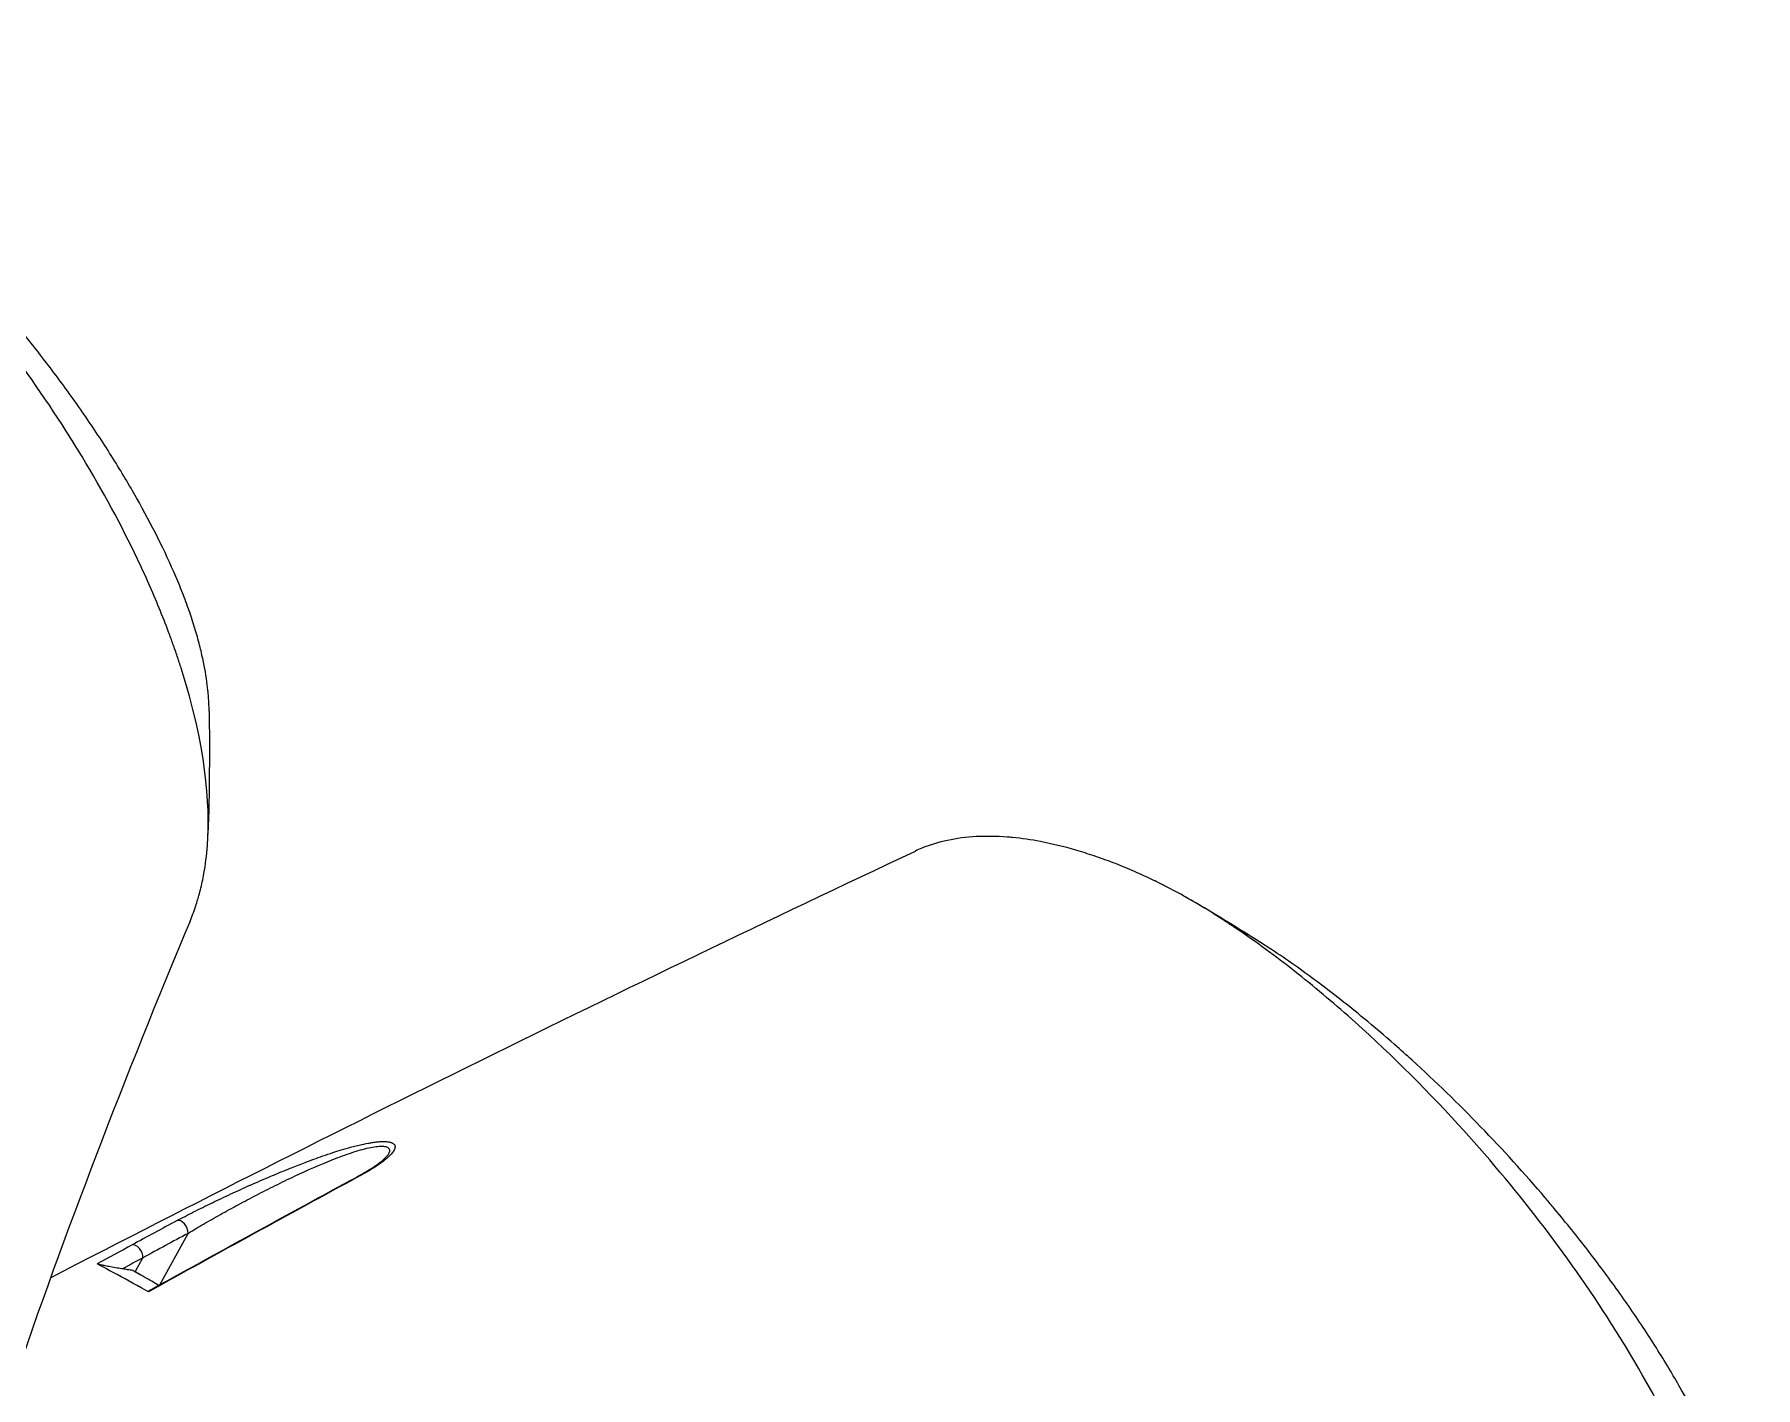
# Model space of a CAD drawing. Header units: millimetres. Extents: x 0 to 4378, y 0 to 2376.
# Drawn here: x 2672.8 to 2760, y 1910.6 to 1979.1 of the extents above; entities that cross this region are included whole.
import ezdxf

# ---------------------------------------------------------------- set-up
doc = ezdxf.new("R2010")
doc.units = ezdxf.units.MM
doc.header["$LTSCALE"] = 0.2
doc.layers.add('01_Object Line', color=4, linetype='Continuous')

# ---------------------------------------------------------------- blocks, each defined once
blk = doc.blocks.new('A$C7c2cc22e_1')
for p, q in [((180.512, 888.336), (180.512, 888.336)), ((168.949, 881.744), (170.381, 884.351)), ((167.577, 882.475), (167.967, 882.25)), ((167.705, 882.401), (168.097, 883.115)), ((168.895, 881.714), (168.888, 881.718)), ((168.926, 881.696), (168.926, 881.696)), ((168.927, 881.696), (168.927, 881.696)), ((168.451, 881.433), (168.451, 881.433))]:
    blk.add_line(p, q)
for centre, major_axis, ratio, start_param, end_param in [((211.357, 861.553), (-1.496, 41.655), 0.767694, 5.786682, 5.852422), ((144.645, 118.451), (435.313, 800.982), 0.572302, 0.719728, 0.72334), ((150.621, 108.489), (434.089, 810.828), 0.577163, 0.716886, 0.720464), ((170.021, 884.544), (-0.237, 0.44), 0.615624, 3.963437, 6.144097), ((144.236, 101.97), (444.564, 818.233), 0.57237, 0.723269, 0.725998), ((167.737, 883.308), (-0.239, 0.439), 0.6137, 3.961397, 6.133418), ((150.313, 94.986), (441.655, 824.96), 0.577163, 0.720458, 0.722055)]:
    blk.add_ellipse(centre, major_axis=major_axis, ratio=ratio, start_param=start_param, end_param=end_param)
for points, knots in [([(170.48, 900.155), (170.481, 900.158), (170.482, 900.161), (170.535, 900.286), (170.584, 900.41), (170.678, 900.663), (170.727, 900.803), (170.837, 901.134), (170.898, 901.336), (170.972, 901.609), (170.99, 901.68), (171.073, 902.012), (171.132, 902.288), (171.263, 903.024), (171.322, 903.497), (171.517, 906.142), (171.274, 909.07), (169.968, 913.168), (169.903, 913.369), (169.762, 913.784), (169.69, 913.992), (169.545, 914.398), (169.471, 914.599), (169.093, 915.606), (168.759, 916.421), (168.209, 917.665), (168.017, 918.084), (167.006, 920.21), (166.065, 921.948), (164.748, 924.124), (164.481, 924.554), (161.975, 928.485), (159.339, 931.903), (154.657, 937.025), (152.778, 938.872), (149.903, 941.41), (148.94, 942.212), (147.015, 943.716), (146.037, 944.429), (145.074, 945.075)], [0.717541, 0.717541, 0.717541, 0.717541, 0.718212, 0.718212, 0.74576, 0.74576, 0.776284, 0.776284, 0.820204, 0.820204, 0.834927, 0.834927, 0.896521, 0.896521, 0.995652, 0.995652, 1.428405, 1.428405, 1.450296, 1.450296, 1.471663, 1.471663, 1.492327, 1.492327, 1.574835, 1.574835, 1.616316, 1.616316, 1.784634, 1.784634, 1.826029, 1.826029, 2.164003, 2.164003, 2.373598, 2.373598, 2.479923, 2.479923, 2.586935, 2.586935, 2.586935, 2.586935]), ([(171.447, 910.797), (171.446, 910.93), (171.441, 911.064), (171.426, 911.367), (171.414, 911.537), (171.391, 911.792), (171.382, 911.88), (171.324, 912.395), (171.252, 912.838), (171.111, 913.533), (171.055, 913.785), (170.922, 914.317), (170.846, 914.595), (170.676, 915.166), (170.582, 915.461), (170.374, 916.065), (170.261, 916.372), (170.022, 916.989), (169.895, 917.3), (169.212, 918.898), (168.545, 920.231), (167.588, 921.924), (167.398, 922.252), (166.793, 923.266), (166.36, 923.957), (165.444, 925.351), (164.961, 926.054), (164.209, 927.103), (163.955, 927.449), (163.439, 928.139), (163.178, 928.482), (162.649, 929.163), (162.378, 929.506), (161.827, 930.188), (161.54, 930.537), (161.129, 931.028), (160.996, 931.186), (158.764, 933.808), (156.478, 936.167), (153.822, 938.578), (153.526, 938.842), (152.711, 939.558), (152.189, 940.002), (150.888, 941.077), (150.106, 941.693), (148.935, 942.568), (148.545, 942.851), (147.769, 943.398), (147.383, 943.663), (146.998, 943.918)], [1.308609, 1.308609, 1.308609, 1.308609, 1.384705, 1.384705, 1.477831, 1.477831, 1.526561, 1.526561, 1.759973, 1.759973, 1.890971, 1.890971, 2.029156, 2.029156, 2.171186, 2.171186, 2.316283, 2.316283, 2.460898, 2.460898, 3.049329, 3.049329, 3.189055, 3.189055, 3.478614, 3.478614, 3.769885, 3.769885, 3.913253, 3.913253, 4.056001, 4.056001, 4.19686, 4.19686, 4.341119, 4.341119, 4.411312, 4.411312, 5.498875, 5.498875, 5.634552, 5.634552, 5.872375, 5.872375, 6.229939, 6.229939, 6.408513, 6.408513, 6.587137, 6.587137, 6.587137, 6.587137]), ([(219.11, 902.321), (218.809, 902.464), (218.511, 902.599), (218.216, 902.726), (217.887, 902.867), (217.563, 902.999), (217.243, 903.122), (216.922, 903.246), (216.604, 903.36), (216.291, 903.466), (215.976, 903.572), (215.666, 903.67), (215.359, 903.759), (214.746, 903.938), (214.148, 904.083), (213.566, 904.193), (213.083, 904.285), (212.611, 904.353), (212.151, 904.398), (212.058, 904.406), (211.967, 904.414), (211.876, 904.421), (211.33, 904.463), (210.805, 904.47), (210.304, 904.443), (209.8, 904.415), (209.318, 904.353), (208.86, 904.256), (208.401, 904.159), (207.967, 904.026), (207.556, 903.859), (207.444, 903.813), (207.334, 903.765), (207.226, 903.714)], [0, 0, 0, 0, 0.0296065, 0.0296065, 0.0296065, 0.0625552, 0.0625552, 0.0625552, 0.0956223, 0.0956223, 0.0956223, 0.1287583, 0.1287583, 0.1287583, 0.1950345, 0.1950345, 0.1950345, 0.25, 0.25, 0.25, 0.2609996, 0.2609996, 0.2609996, 0.3271356, 0.3271356, 0.3271356, 0.3936018, 0.3936018, 0.3936018, 0.4600955, 0.4600955, 0.4600955, 0.4782522, 0.4782522, 0.4782522, 0.4782522]), ([(223.351, 899.882), (223.332, 899.894), (223.309, 899.91), (223.261, 899.942), (223.238, 899.957), (223.17, 900.002), (223.125, 900.032), (222.99, 900.122), (222.9, 900.181), (222.63, 900.356), (222.451, 900.47), (221.914, 900.806), (221.557, 901.021), (220.848, 901.429), (220.497, 901.621), (219.973, 901.895), (219.8, 901.984), (219.54, 902.113), (219.454, 902.156), (219.325, 902.219), (219.282, 902.239), (219.218, 902.27), (219.196, 902.28), (219.15, 902.303), (219.128, 902.313), (219.11, 902.321)], [0.000006, 0.000006, 0.000006, 0.000006, 0.0077656, 0.0077656, 0.0144608, 0.0144608, 0.0278513, 0.0278513, 0.0546324, 0.0546324, 0.1081958, 0.1081958, 0.2151263, 0.2151263, 0.321952, 0.321952, 0.3753541, 0.3753541, 0.4020519, 0.4020519, 0.4154008, 0.4154008, 0.4220656, 0.4220656, 0.4297877, 0.4297877, 0.4297877, 0.4297877]), ([(248.756, 854.962), (248.758, 854.964), (248.759, 854.967), (248.811, 855.093), (248.86, 855.217), (248.955, 855.47), (249.004, 855.61), (249.114, 855.941), (249.175, 856.143), (249.249, 856.416), (249.267, 856.487), (249.35, 856.819), (249.409, 857.095), (249.54, 857.831), (249.599, 858.304), (249.794, 860.949), (249.551, 863.877), (248.245, 867.975), (248.179, 868.175), (248.039, 868.591), (247.967, 868.799), (247.821, 869.205), (247.748, 869.406), (247.369, 870.413), (247.036, 871.228), (246.486, 872.472), (246.294, 872.891), (245.283, 875.017), (244.342, 876.755), (243.024, 878.931), (242.757, 879.361), (240.252, 883.292), (237.616, 886.71), (232.933, 891.832), (231.055, 893.679), (228.18, 896.217), (227.217, 897.019), (225.292, 898.523), (224.314, 899.235), (223.351, 899.882)], [0.717541, 0.717541, 0.717541, 0.717541, 0.718212, 0.718212, 0.74576, 0.74576, 0.776284, 0.776284, 0.820204, 0.820204, 0.834927, 0.834927, 0.896521, 0.896521, 0.995652, 0.995652, 1.428405, 1.428405, 1.450296, 1.450296, 1.471663, 1.471663, 1.492327, 1.492327, 1.574835, 1.574835, 1.616316, 1.616316, 1.784634, 1.784634, 1.826029, 1.826029, 2.164003, 2.164003, 2.373598, 2.373598, 2.479923, 2.479923, 2.586935, 2.586935, 2.586935, 2.586935]), ([(249.724, 865.604), (249.722, 865.737), (249.718, 865.871), (249.703, 866.174), (249.691, 866.344), (249.667, 866.599), (249.658, 866.687), (249.6, 867.202), (249.529, 867.645), (249.388, 868.34), (249.331, 868.591), (249.199, 869.124), (249.123, 869.402), (248.953, 869.973), (248.858, 870.268), (248.651, 870.872), (248.538, 871.179), (248.299, 871.795), (248.171, 872.107), (247.488, 873.705), (246.821, 875.038), (245.864, 876.731), (245.674, 877.059), (245.07, 878.073), (244.637, 878.764), (243.721, 880.158), (243.238, 880.861), (242.485, 881.91), (242.232, 882.256), (241.716, 882.946), (241.454, 883.289), (240.926, 883.97), (240.654, 884.313), (240.104, 884.995), (239.817, 885.344), (239.406, 885.835), (239.273, 885.993), (237.041, 888.615), (234.755, 890.974), (232.099, 893.385), (231.803, 893.649), (230.987, 894.365), (230.466, 894.809), (229.165, 895.884), (228.382, 896.5), (227.211, 897.375), (226.822, 897.657), (226.046, 898.205), (225.66, 898.47), (225.275, 898.725)], [1.308609, 1.308609, 1.308609, 1.308609, 1.384705, 1.384705, 1.477831, 1.477831, 1.526561, 1.526561, 1.759973, 1.759973, 1.890971, 1.890971, 2.029156, 2.029156, 2.171186, 2.171186, 2.316283, 2.316283, 2.460898, 2.460898, 3.049329, 3.049329, 3.189055, 3.189055, 3.478614, 3.478614, 3.769885, 3.769885, 3.913253, 3.913253, 4.056001, 4.056001, 4.19686, 4.19686, 4.341119, 4.341119, 4.411312, 4.411312, 5.498875, 5.498875, 5.634552, 5.634552, 5.872375, 5.872375, 6.229939, 6.229939, 6.408513, 6.408513, 6.587137, 6.587137, 6.587137, 6.587137]), ([(169.823, 885), (170.077, 885.136), (170.363, 885.285), (170.66, 885.436), (170.964, 885.589), (171.278, 885.744), (171.575, 885.887), (171.587, 885.893), (171.599, 885.899), (171.61, 885.904), (171.911, 886.049), (172.227, 886.199), (172.545, 886.346), (172.857, 886.491), (173.172, 886.634), (173.48, 886.771), (173.501, 886.78), (173.522, 886.789), (173.542, 886.799), (173.888, 886.952), (174.222, 887.097), (174.566, 887.243), (174.818, 887.349), (175.077, 887.457), (175.346, 887.566), (175.437, 887.602), (175.526, 887.638), (175.615, 887.673), (175.851, 887.767), (176.082, 887.857), (176.308, 887.943), (176.62, 888.061), (176.89, 888.159), (177.214, 888.271), (177.39, 888.332), (177.551, 888.386), (177.715, 888.439), (177.853, 888.484), (177.992, 888.528), (178.142, 888.574), (178.307, 888.623), (178.465, 888.669), (178.617, 888.71), (178.66, 888.722), (178.699, 888.732), (178.739, 888.743), (178.84, 888.769), (178.936, 888.794), (179.055, 888.822), (179.218, 888.861), (179.372, 888.893), (179.516, 888.919), (179.576, 888.93), (179.63, 888.939), (179.683, 888.948), (179.756, 888.959), (179.83, 888.97), (179.917, 888.98), (179.98, 888.987), (180.038, 888.992), (180.093, 888.996), (180.222, 889.004), (180.332, 889.005), (180.434, 888.997), (180.497, 888.992), (180.556, 888.983), (180.612, 888.97), (180.639, 888.963), (180.664, 888.955), (180.687, 888.947), (180.753, 888.922), (180.802, 888.888), (180.832, 888.846), (180.862, 888.804), (180.872, 888.754), (180.864, 888.7), (180.863, 888.696), (180.863, 888.693), (180.862, 888.689), (180.853, 888.639), (180.829, 888.581), (180.79, 888.52), (180.726, 888.418), (180.624, 888.308), (180.519, 888.211), (180.483, 888.178), (180.443, 888.144), (180.401, 888.108), (180.242, 887.976), (180.042, 887.833), (179.846, 887.706), (179.826, 887.693), (179.806, 887.68), (179.786, 887.668), (179.729, 887.631), (179.668, 887.593), (179.607, 887.557), (179.552, 887.524), (179.498, 887.491), (179.446, 887.461), (179.437, 887.456), (179.428, 887.451), (179.419, 887.446), (179.299, 887.376), (179.18, 887.311), (179.019, 887.224)], [0, 0, 0, 0, 0.06061, 0.06061, 0.06061, 0.122541, 0.122541, 0.122541, 0.125, 0.125, 0.125, 0.18804, 0.18804, 0.18804, 0.25, 0.25, 0.25, 0.254168, 0.254168, 0.254168, 0.323919, 0.323919, 0.323919, 0.375, 0.375, 0.375, 0.39207, 0.39207, 0.39207, 0.4375, 0.4375, 0.4375, 0.5, 0.5, 0.5, 0.533908, 0.533908, 0.533908, 0.5625, 0.5625, 0.5625, 0.59375, 0.59375, 0.59375, 0.602455, 0.602455, 0.602455, 0.625, 0.625, 0.625, 0.65625, 0.65625, 0.65625, 0.669312, 0.669312, 0.669312, 0.6875, 0.6875, 0.6875, 0.700546, 0.700546, 0.700546, 0.731289, 0.731289, 0.731289, 0.75, 0.75, 0.75, 0.759109, 0.759109, 0.759109, 0.785061, 0.785061, 0.785061, 0.81088, 0.81088, 0.81088, 0.8125, 0.8125, 0.8125, 0.835978, 0.835978, 0.835978, 0.875, 0.875, 0.875, 0.888263, 0.888263, 0.888263, 0.9375, 0.9375, 0.9375, 0.942362, 0.942362, 0.942362, 0.956225, 0.956225, 0.956225, 0.96875, 0.96875, 0.96875, 0.970886, 0.970886, 0.970886, 1, 1, 1, 1]), ([(170.381, 884.351), (170.627, 884.503), (170.889, 884.659), (171.163, 884.818), (171.436, 884.978), (171.721, 885.14), (172.016, 885.305), (172.311, 885.47), (172.614, 885.636), (172.919, 885.8), (173.225, 885.965), (173.535, 886.128), (173.848, 886.29), (174.162, 886.453), (174.479, 886.614), (174.8, 886.774), (175.121, 886.933), (175.449, 887.092), (175.774, 887.244), (176.426, 887.549), (177.074, 887.837), (177.72, 888.092), (178.044, 888.219), (178.36, 888.335), (178.666, 888.436), (178.971, 888.537), (179.267, 888.624), (179.531, 888.682), (179.663, 888.711), (179.789, 888.734), (179.905, 888.748), (180.021, 888.763), (180.124, 888.769), (180.214, 888.766), (180.304, 888.763), (180.381, 888.751), (180.44, 888.729), (180.498, 888.708), (180.54, 888.677), (180.564, 888.638), (180.587, 888.599), (180.593, 888.552), (180.582, 888.498), (180.572, 888.449), (180.548, 888.394), (180.512, 888.336)], [0, 0, 0, 0, 0.0645641, 0.0645641, 0.0645641, 0.1291281, 0.1291281, 0.1291281, 0.1936922, 0.1936922, 0.1936922, 0.2582563, 0.2582563, 0.2582563, 0.3228204, 0.3228204, 0.3228204, 0.3873844, 0.3873844, 0.3873844, 0.5165126, 0.5165126, 0.5165126, 0.5810767, 0.5810767, 0.5810767, 0.6456407, 0.6456407, 0.6456407, 0.6779228, 0.6779228, 0.6779228, 0.7102048, 0.7102048, 0.7102048, 0.7424869, 0.7424869, 0.7424869, 0.7747689, 0.7747689, 0.7747689, 0.8070509, 0.8070509, 0.8070509, 0.8367147, 0.8367147, 0.8367147, 0.8367147]), ([(178.913, 887.204), (179.281, 887.403), (179.626, 887.605), (180.056, 887.903), (180.19, 888.007), (180.408, 888.201), (180.488, 888.297), (180.512, 888.336)], [0, 0, 0, 0, 0.1540517, 0.1540517, 0.2386667, 0.2386667, 0.329116, 0.329116, 0.329116, 0.329116]), ([(167.061, 882.55), (166.989, 882.56), (166.895, 882.575), (166.687, 882.61), (166.57, 882.63), (166.352, 882.671), (166.265, 882.688), (166.119, 882.718), (166.06, 882.731), (165.969, 882.752), (165.93, 882.761), (165.867, 882.776), (165.843, 882.783), (165.812, 882.792), (165.803, 882.795), (165.788, 882.8), (165.783, 882.802), (165.78, 882.804)], [0.000232, 0.000232, 0.000232, 0.000232, 0.0359808, 0.0359808, 0.0704873, 0.0704873, 0.0988763, 0.0988763, 0.1227668, 0.1227668, 0.1415958, 0.1415958, 0.1576899, 0.1576899, 0.1672569, 0.1672569, 0.176809, 0.176809, 0.176809, 0.176809]), ([(168.378, 881.392), (167.9, 881.647), (167.314, 881.979), (166.44, 882.454), (166.046, 882.65), (165.78, 882.804)], [0.0000029, 0.0000029, 0.0000029, 0.0000029, 0.3832328, 0.3832328, 0.6375563, 0.6375563, 0.6375563, 0.6375563]), ([(167.575, 882.474), (167.49, 882.486), (167.404, 882.499), (167.232, 882.524), (167.146, 882.537), (167.061, 882.55)], [-0.08689932, -0.08689932, -0.08689932, -0.08689932, -0.04352603, -0.04352603, -0.00023242, -0.00023242, -0.00023242, -0.00023242]), ([(168.895, 881.714), (168.885, 881.72), (168.875, 881.726), (168.866, 881.731), (168.635, 881.866), (168.434, 881.984), (168.252, 882.088), (168.247, 882.091), (168.242, 882.094), (168.237, 882.097), (167.951, 882.261), (167.729, 882.381), (167.575, 882.474)], [0.2376651, 0.2376651, 0.2376651, 0.2376651, 0.2496691, 0.2496691, 0.2496691, 0.5366951, 0.5366951, 0.5366951, 0.5448948, 0.5448948, 0.5448948, 1, 1, 1, 1]), ([(168.378, 881.392), (168.367, 881.398), (168.361, 881.403), (168.356, 881.412), (168.357, 881.416), (168.362, 881.42), (168.363, 881.42), (168.364, 881.421)], [0, 0, 0, 0, 0.00895126, 0.00895126, 0.01944765, 0.01944765, 0.0212621, 0.0212621, 0.0212621, 0.0212621])]:
    blk.add_open_spline(points, degree=3, knots=knots)
for points in [[(171.447, 910.797), (171.472, 908.84), (171.468, 906.726), (171.39, 904.565)], [(163.413, 882.104), (177.882, 889.583), (192.459, 896.769), (207.226, 903.714)], [(220.812, 901.446), (222.239, 900.652), (223.654, 899.787), (225.052, 898.872)], [(170.48, 900.155), (167.179, 892.308), (164.142, 884.369), (161.46, 876.54)], [(225.266, 898.731), (225.195, 898.778), (225.123, 898.825), (225.052, 898.872)], [(168.364, 881.421), (171.884, 883.369), (175.404, 885.297), (178.923, 887.204)], [(179.019, 887.224), (175.472, 885.301), (171.925, 883.357), (168.378, 881.392)], [(178.923, 887.204), (178.952, 887.219), (178.985, 887.227), (179.019, 887.224)]]:
    blk.add_open_spline(points, degree=3)

msp = doc.modelspace()

# ---------------------------------------------------------------- block references
at = {"layer": '01_Object Line'}
msp.add_blockref('A$C7c2cc22e_1', (2510.212, 1034.021), dxfattribs=at)

doc.saveas('drawing.dxf')
